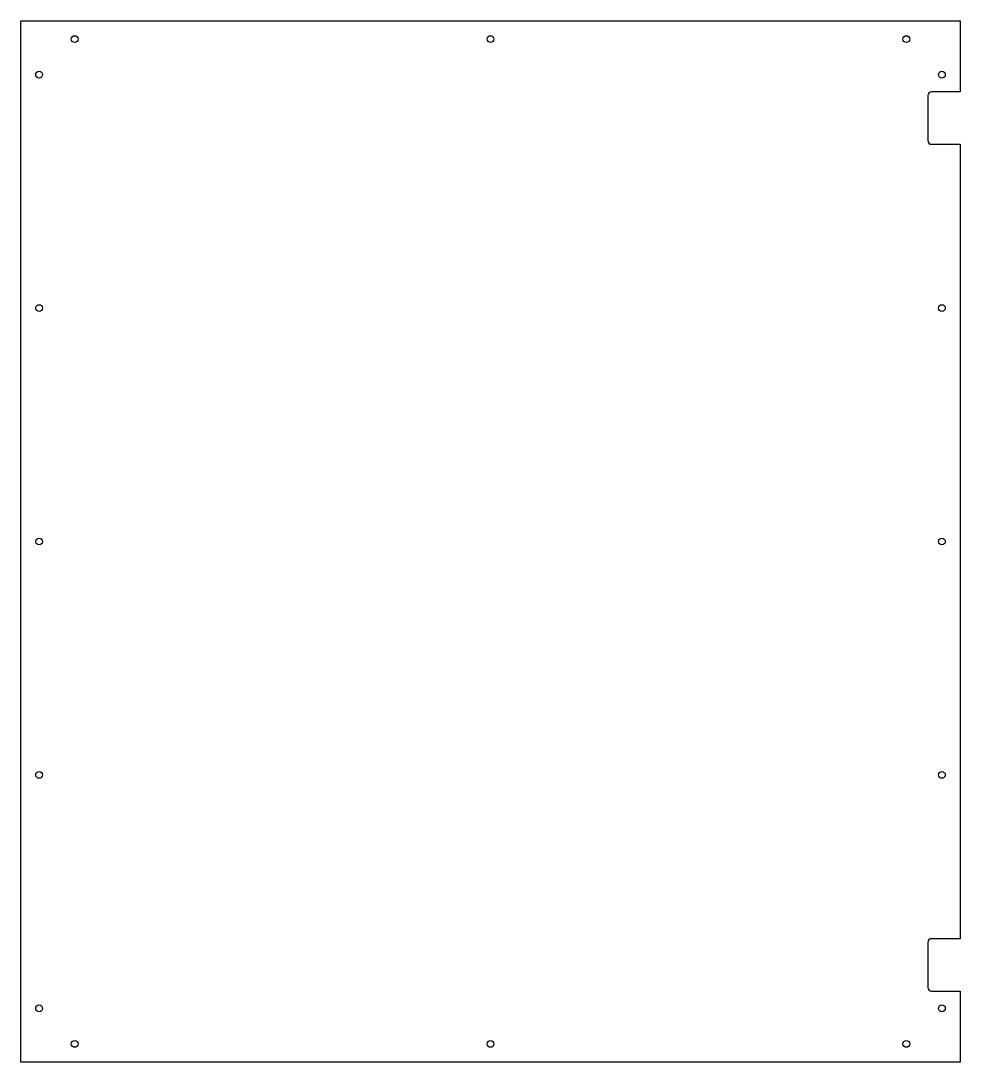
# Model space of a CAD drawing. Header units: millimetres. Extents: x -386 to 386, y 0 to 856.
import ezdxf

# ---------------------------------------------------------------- set-up
doc = ezdxf.new("R2010")
doc.units = ezdxf.units.MM
doc.layers.add('CUTOUTS', color=1, linetype='CONTINUOUS')
doc.layers.add('PERIMETER', color=5, linetype='CONTINUOUS')

msp = doc.modelspace()

# ---------------------------------------------------------------- linework, layer by layer
at = {"layer": 'CUTOUTS'}
for centre in [(-341.75, 841), (0, 841), (341.75, 841), (-371, 811.75), (371, 811.75), (-371, 619.875), (371, 619.875), (-371, 428), (371, 428), (-371, 236.125), (371, 236.125), (-371, 44.25), (371, 44.25), (-341.75, 15), (0, 15), (341.75, 15)]:
    msp.add_circle(centre, 2.75, dxfattribs=at)
at = {"layer": 'PERIMETER'}
msp.add_lwpolyline([(362.5, 101.5, 0.4142136), (359.5, 98.5), (359.5, 61.5, 0.4142136), (362.5, 58.5), (386, 58.5), (386, 0), (-386, 0), (-386, 856), (386, 856), (386, 797.5), (362.5, 797.5, 0.4142136), (359.5, 794.5), (359.5, 757.5, 0.4142136), (362.5, 754.5), (386, 754.5), (386, 101.5)], format="xyb", close=True, dxfattribs=at)

doc.saveas('drawing.dxf')
